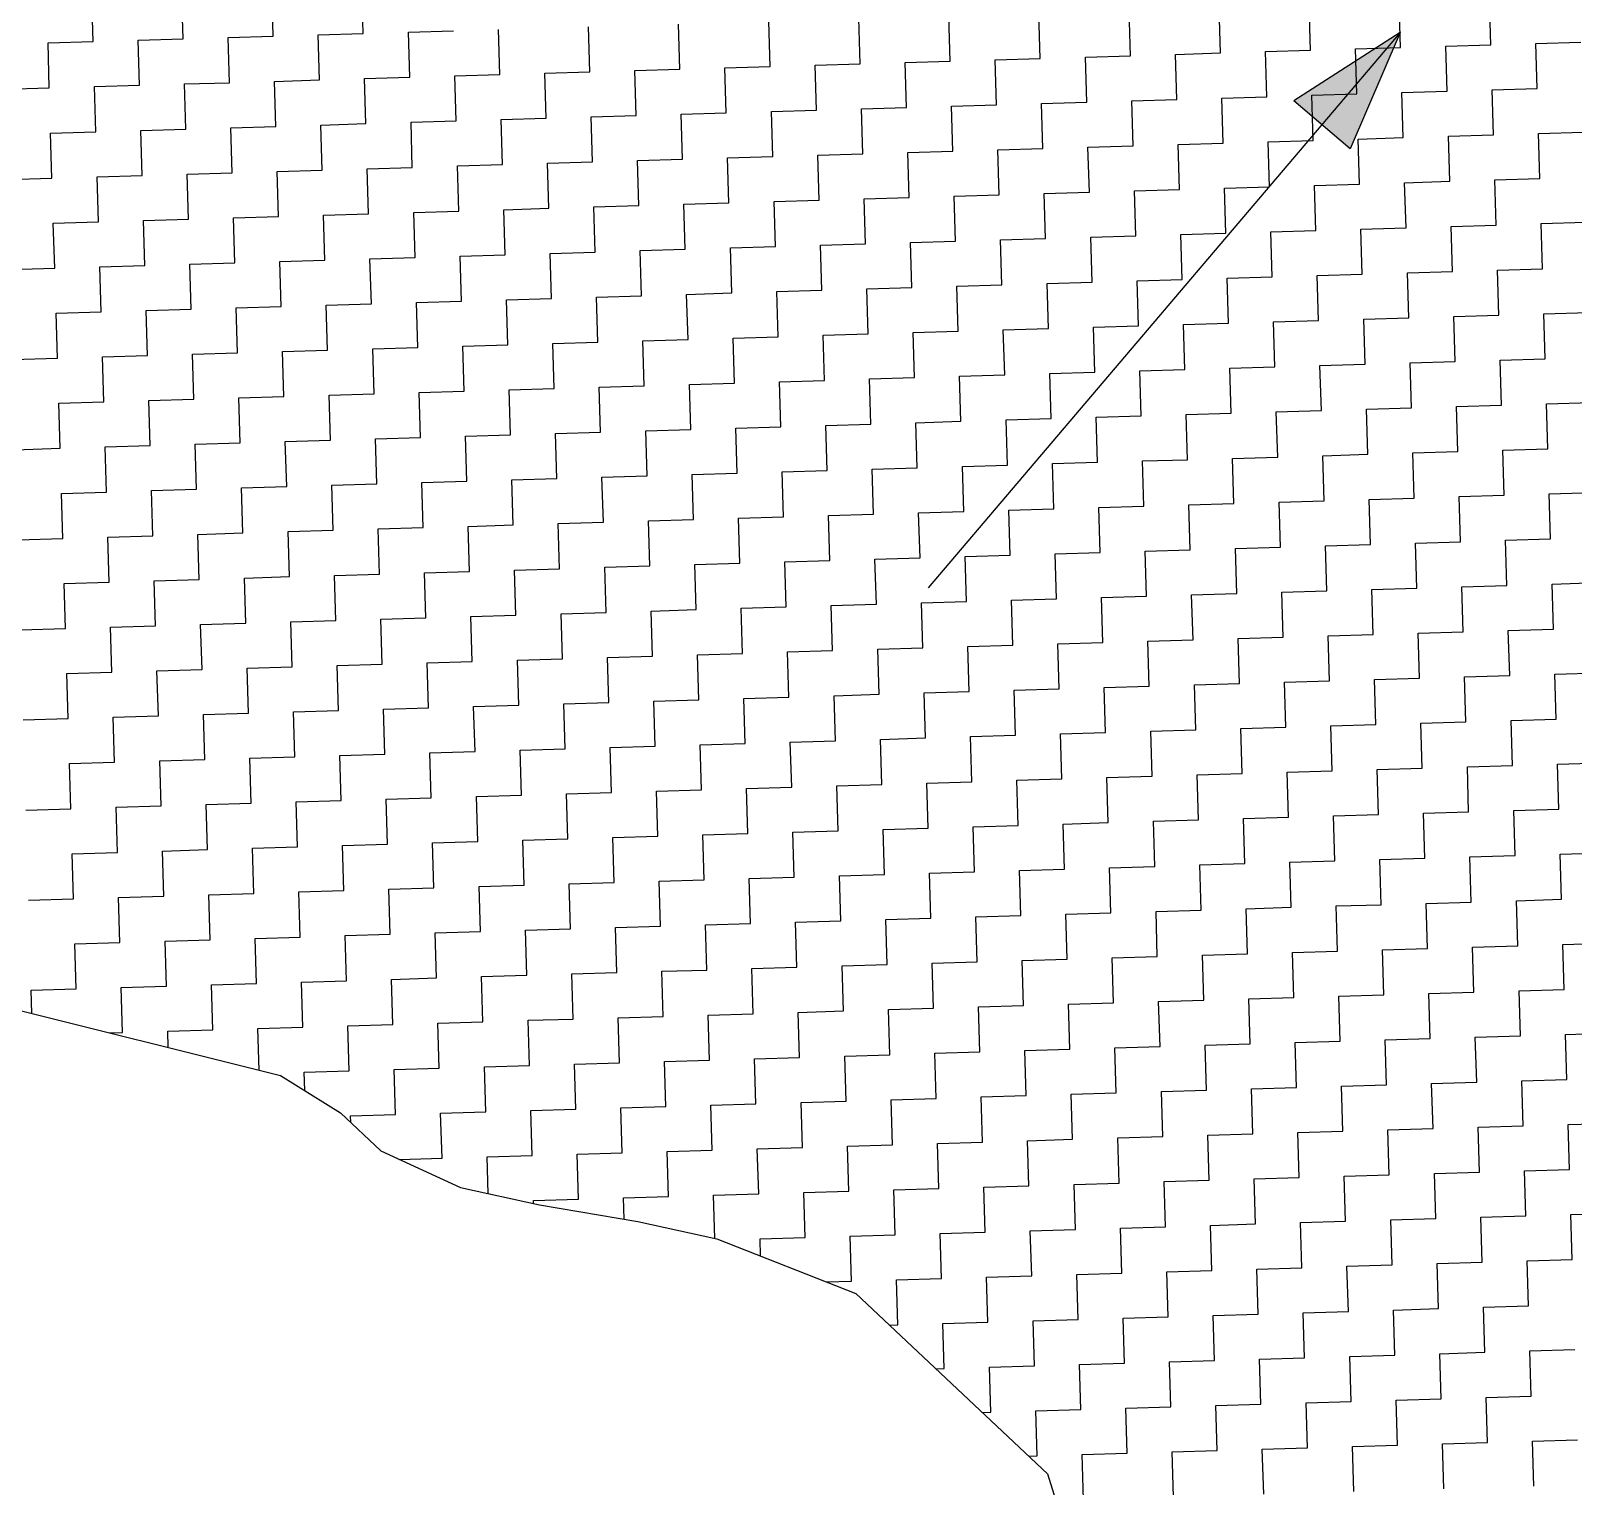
# Model space of a CAD drawing. Header units: metres. Extents: x 289662 to 290738, y 2016260 to 2018343.
# Drawn here: x 290508.4 to 290635.8, y 2016454.6 to 2016574.9 of the extents above; entities that cross this region are included whole.
import ezdxf

# ---------------------------------------------------------------- set-up
doc = ezdxf.new("R2010")
doc.units = ezdxf.units.M
doc.layers.add('POLY_HATCH', color=12, linetype='Continuous')

msp = doc.modelspace()

# ---------------------------------------------------------------- hatches: boundary and pattern name
h = msp.add_hatch(color=256)
h.paths.add_polyline_path([(290615.06, 2016567.15), (290617.39, 2016565.17), (290621.53, 2016574.77)])
h.paths.add_polyline_path([(290621.53, 2016574.77), (290612.73, 2016569.13), (290615.06, 2016567.15)])

# ---------------------------------------------------------------- linework, layer by layer
for points in [[(290621.53, 2016574.77), (290582.53, 2016528.87)], [(290621.53, 2016574.77), (290612.73, 2016569.13)], [(290621.53, 2016574.77), (290617.39, 2016565.17)], [(290617.39, 2016565.17), (290612.73, 2016569.13)]]:
    msp.add_lwpolyline(points)
at = {"layer": 'POLY_HATCH', "linetype": 'Continuous'}
for p, q in [((290513.5, 2016574.02), (290513.39, 2016577.74)), ((290520.95, 2016574.24), (290520.83, 2016577.97)), ((290528.39, 2016574.47), (290528.28, 2016578.19)), ((290535.84, 2016574.69), (290535.73, 2016578.41)), ((290591.79, 2016572.64), (290591.68, 2016576.36)), ((290599.23, 2016572.86), (290599.12, 2016576.59)), ((290606.68, 2016573.09), (290606.57, 2016576.81)), ((290614.12, 2016573.31), (290614.01, 2016577.03)), ((290621.57, 2016573.53), (290621.46, 2016577.25)), ((290629.02, 2016573.75), (290628.9, 2016577.48)), ((290547.12, 2016571.3), (290547, 2016575.02)), ((290554.56, 2016571.53), (290554.45, 2016575.25)), ((290562.01, 2016571.75), (290561.9, 2016575.47)), ((290569.45, 2016571.97), (290569.34, 2016575.69)), ((290576.9, 2016572.19), (290576.79, 2016575.92)), ((290584.34, 2016572.42), (290584.23, 2016576.14)), ((290509.78, 2016573.91), (290513.5, 2016574.02)), ((290509.89, 2016570.19), (290509.78, 2016573.91)), ((290517.22, 2016574.13), (290520.95, 2016574.24)), ((290517.33, 2016570.41), (290517.22, 2016574.13)), ((290524.67, 2016574.36), (290528.39, 2016574.47)), ((290524.78, 2016570.63), (290524.67, 2016574.36)), ((290532.11, 2016574.58), (290535.84, 2016574.69)), ((290532.23, 2016570.86), (290532.11, 2016574.58)), ((290539.56, 2016574.8), (290543.28, 2016574.91)), ((290539.67, 2016571.08), (290539.56, 2016574.8)), ((290625.29, 2016573.64), (290629.02, 2016573.75)), ((290632.74, 2016573.87), (290636.46, 2016573.98)), ((290632.85, 2016570.14), (290632.74, 2016573.87)), ((290580.62, 2016572.31), (290584.34, 2016572.42)), ((290588.07, 2016572.53), (290591.79, 2016572.64)), ((290588.18, 2016568.81), (290588.07, 2016572.53)), ((290595.51, 2016572.75), (290599.23, 2016572.86)), ((290595.62, 2016569.03), (290595.51, 2016572.75)), ((290602.96, 2016572.97), (290606.68, 2016573.09)), ((290603.07, 2016569.25), (290602.96, 2016572.97)), ((290610.4, 2016573.2), (290614.12, 2016573.31)), ((290610.51, 2016569.47), (290610.4, 2016573.2)), ((290617.85, 2016573.42), (290621.57, 2016573.53)), ((290617.96, 2016569.7), (290617.85, 2016573.42)), ((290625.4, 2016569.92), (290625.29, 2016573.64)), ((290543.39, 2016571.19), (290547.12, 2016571.3)), ((290543.5, 2016567.47), (290543.39, 2016571.19)), ((290550.84, 2016571.41), (290554.56, 2016571.53)), ((290550.95, 2016567.69), (290550.84, 2016571.41)), ((290558.28, 2016571.64), (290562.01, 2016571.75)), ((290558.4, 2016567.91), (290558.28, 2016571.64)), ((290565.73, 2016571.86), (290569.45, 2016571.97)), ((290565.84, 2016568.14), (290565.73, 2016571.86)), ((290573.17, 2016572.08), (290576.9, 2016572.19)), ((290573.29, 2016568.36), (290573.17, 2016572.08)), ((290580.73, 2016568.58), (290580.62, 2016572.31)), ((290506.17, 2016570.08), (290509.89, 2016570.19)), ((290513.61, 2016570.3), (290517.33, 2016570.41)), ((290513.72, 2016566.58), (290513.61, 2016570.3)), ((290521.06, 2016570.52), (290524.78, 2016570.63)), ((290521.17, 2016566.8), (290521.06, 2016570.52)), ((290528.5, 2016570.74), (290532.23, 2016570.86)), ((290528.61, 2016567.02), (290528.5, 2016570.74)), ((290535.95, 2016570.97), (290539.67, 2016571.08)), ((290536.06, 2016567.25), (290535.95, 2016570.97)), ((290621.68, 2016569.81), (290625.4, 2016569.92)), ((290629.13, 2016570.03), (290632.85, 2016570.14)), ((290629.24, 2016566.31), (290629.13, 2016570.03)), ((290584.45, 2016568.69), (290588.18, 2016568.81)), ((290584.57, 2016564.97), (290584.45, 2016568.69)), ((290591.9, 2016568.92), (290595.62, 2016569.03)), ((290592.01, 2016565.19), (290591.9, 2016568.92)), ((290599.35, 2016569.14), (290603.07, 2016569.25)), ((290599.46, 2016565.42), (290599.35, 2016569.14)), ((290606.79, 2016569.36), (290610.51, 2016569.47)), ((290606.9, 2016565.64), (290606.79, 2016569.36)), ((290614.24, 2016569.59), (290617.96, 2016569.7)), ((290614.35, 2016565.86), (290614.24, 2016569.59)), ((290621.79, 2016566.09), (290621.68, 2016569.81)), ((290539.78, 2016567.36), (290543.5, 2016567.47)), ((290539.89, 2016563.63), (290539.78, 2016567.36)), ((290547.23, 2016567.58), (290550.95, 2016567.69)), ((290547.34, 2016563.86), (290547.23, 2016567.58)), ((290554.67, 2016567.8), (290558.4, 2016567.91)), ((290554.78, 2016564.08), (290554.67, 2016567.8)), ((290562.12, 2016568.03), (290565.84, 2016568.14)), ((290562.23, 2016564.3), (290562.12, 2016568.03)), ((290569.56, 2016568.25), (290573.29, 2016568.36)), ((290569.68, 2016564.53), (290569.56, 2016568.25)), ((290577.01, 2016568.47), (290580.73, 2016568.58)), ((290577.12, 2016564.75), (290577.01, 2016568.47)), ((290510, 2016566.46), (290513.72, 2016566.58)), ((290510.11, 2016562.74), (290510, 2016566.46)), ((290517.45, 2016566.69), (290521.17, 2016566.8)), ((290517.56, 2016562.96), (290517.45, 2016566.69)), ((290524.89, 2016566.91), (290528.61, 2016567.02)), ((290525, 2016563.19), (290524.89, 2016566.91)), ((290532.34, 2016567.13), (290536.06, 2016567.25)), ((290532.45, 2016563.41), (290532.34, 2016567.13)), ((290618.07, 2016565.97), (290621.79, 2016566.09)), ((290625.52, 2016566.2), (290629.24, 2016566.31)), ((290625.63, 2016562.48), (290625.52, 2016566.2)), ((290632.96, 2016566.42), (290636.68, 2016566.53)), ((290633.07, 2016562.7), (290632.96, 2016566.42)), ((290580.84, 2016564.86), (290584.57, 2016564.97)), ((290580.95, 2016561.14), (290580.84, 2016564.86)), ((290588.29, 2016565.08), (290592.01, 2016565.19)), ((290588.4, 2016561.36), (290588.29, 2016565.08)), ((290595.73, 2016565.31), (290599.46, 2016565.42)), ((290595.85, 2016561.58), (290595.73, 2016565.31)), ((290603.18, 2016565.53), (290606.9, 2016565.64)), ((290603.29, 2016561.81), (290603.18, 2016565.53)), ((290610.62, 2016565.75), (290614.35, 2016565.86)), ((290610.74, 2016562.03), (290610.62, 2016565.75)), ((290618.18, 2016562.25), (290618.07, 2016565.97)), ((290536.17, 2016563.52), (290539.89, 2016563.63)), ((290536.28, 2016559.8), (290536.17, 2016563.52)), ((290543.62, 2016563.75), (290547.34, 2016563.86)), ((290543.73, 2016560.02), (290543.62, 2016563.75)), ((290551.06, 2016563.97), (290554.78, 2016564.08)), ((290551.17, 2016560.25), (290551.06, 2016563.97)), ((290558.51, 2016564.19), (290562.23, 2016564.3)), ((290558.62, 2016560.47), (290558.51, 2016564.19)), ((290565.95, 2016564.41), (290569.68, 2016564.53)), ((290566.06, 2016560.69), (290565.95, 2016564.41)), ((290573.4, 2016564.64), (290577.12, 2016564.75)), ((290573.51, 2016560.91), (290573.4, 2016564.64)), ((290506.39, 2016562.63), (290510.11, 2016562.74)), ((290513.83, 2016562.85), (290517.56, 2016562.96)), ((290513.95, 2016559.13), (290513.83, 2016562.85)), ((290521.28, 2016563.08), (290525, 2016563.19)), ((290521.39, 2016559.35), (290521.28, 2016563.08)), ((290528.73, 2016563.3), (290532.45, 2016563.41)), ((290528.84, 2016559.58), (290528.73, 2016563.3)), ((290614.46, 2016562.14), (290618.18, 2016562.25)), ((290621.9, 2016562.36), (290625.63, 2016562.48)), ((290622.02, 2016558.64), (290621.9, 2016562.36)), ((290629.35, 2016562.59), (290633.07, 2016562.7)), ((290629.46, 2016558.86), (290629.35, 2016562.59)), ((290577.23, 2016561.03), (290580.95, 2016561.14)), ((290577.34, 2016557.3), (290577.23, 2016561.03)), ((290584.68, 2016561.25), (290588.4, 2016561.36)), ((290584.79, 2016557.53), (290584.68, 2016561.25)), ((290592.12, 2016561.47), (290595.85, 2016561.58)), ((290592.23, 2016557.75), (290592.12, 2016561.47)), ((290599.57, 2016561.69), (290603.29, 2016561.81)), ((290599.68, 2016557.97), (290599.57, 2016561.69)), ((290607.01, 2016561.92), (290610.74, 2016562.03)), ((290607.12, 2016558.2), (290607.01, 2016561.92)), ((290614.57, 2016558.42), (290614.46, 2016562.14)), ((290532.56, 2016559.69), (290536.28, 2016559.8)), ((290532.67, 2016555.97), (290532.56, 2016559.69)), ((290540.01, 2016559.91), (290543.73, 2016560.02)), ((290540.12, 2016556.19), (290540.01, 2016559.91)), ((290547.45, 2016560.13), (290551.17, 2016560.25)), ((290547.56, 2016556.41), (290547.45, 2016560.13)), ((290554.9, 2016560.36), (290558.62, 2016560.47)), ((290555.01, 2016556.63), (290554.9, 2016560.36)), ((290562.34, 2016560.58), (290566.06, 2016560.69)), ((290562.45, 2016556.86), (290562.34, 2016560.58)), ((290569.79, 2016560.8), (290573.51, 2016560.91)), ((290569.9, 2016557.08), (290569.79, 2016560.8)), ((290510.22, 2016559.02), (290513.95, 2016559.13)), ((290510.34, 2016555.3), (290510.22, 2016559.02)), ((290517.67, 2016559.24), (290521.39, 2016559.35)), ((290517.78, 2016555.52), (290517.67, 2016559.24)), ((290525.11, 2016559.47), (290528.84, 2016559.58)), ((290525.23, 2016555.74), (290525.11, 2016559.47)), ((290610.85, 2016558.31), (290614.57, 2016558.42)), ((290618.29, 2016558.53), (290622.02, 2016558.64)), ((290618.4, 2016554.81), (290618.29, 2016558.53)), ((290625.74, 2016558.75), (290629.46, 2016558.86)), ((290625.85, 2016555.03), (290625.74, 2016558.75)), ((290633.18, 2016558.98), (290636.91, 2016559.09)), ((290633.3, 2016555.25), (290633.18, 2016558.98)), ((290573.62, 2016557.19), (290577.34, 2016557.3)), ((290573.73, 2016553.47), (290573.62, 2016557.19)), ((290581.07, 2016557.41), (290584.79, 2016557.53)), ((290581.18, 2016553.69), (290581.07, 2016557.41)), ((290588.51, 2016557.64), (290592.23, 2016557.75)), ((290588.62, 2016553.91), (290588.51, 2016557.64)), ((290595.96, 2016557.86), (290599.68, 2016557.97)), ((290596.07, 2016554.14), (290595.96, 2016557.86)), ((290603.4, 2016558.08), (290607.12, 2016558.2)), ((290603.51, 2016554.36), (290603.4, 2016558.08)), ((290610.96, 2016554.58), (290610.85, 2016558.31)), ((290528.95, 2016555.85), (290532.67, 2016555.97)), ((290529.06, 2016552.13), (290528.95, 2016555.85)), ((290536.39, 2016556.08), (290540.12, 2016556.19)), ((290536.51, 2016552.35), (290536.39, 2016556.08)), ((290543.84, 2016556.3), (290547.56, 2016556.41)), ((290543.95, 2016552.58), (290543.84, 2016556.3)), ((290551.28, 2016556.52), (290555.01, 2016556.63)), ((290551.4, 2016552.8), (290551.28, 2016556.52)), ((290558.73, 2016556.75), (290562.45, 2016556.86)), ((290558.84, 2016553.02), (290558.73, 2016556.75)), ((290566.18, 2016556.97), (290569.9, 2016557.08)), ((290566.29, 2016553.25), (290566.18, 2016556.97)), ((290506.61, 2016555.19), (290510.34, 2016555.3)), ((290514.06, 2016555.41), (290517.78, 2016555.52)), ((290514.17, 2016551.69), (290514.06, 2016555.41)), ((290521.5, 2016555.63), (290525.23, 2016555.74)), ((290521.61, 2016551.91), (290521.5, 2016555.63)), ((290607.24, 2016554.47), (290610.96, 2016554.58)), ((290614.68, 2016554.7), (290618.4, 2016554.81)), ((290614.79, 2016550.97), (290614.68, 2016554.7)), ((290622.13, 2016554.92), (290625.85, 2016555.03)), ((290622.24, 2016551.2), (290622.13, 2016554.92)), ((290629.57, 2016555.14), (290633.3, 2016555.25)), ((290629.68, 2016551.42), (290629.57, 2016555.14)), ((290570.01, 2016553.36), (290573.73, 2016553.47)), ((290570.12, 2016549.63), (290570.01, 2016553.36)), ((290577.45, 2016553.58), (290581.18, 2016553.69)), ((290577.57, 2016549.86), (290577.45, 2016553.58)), ((290584.9, 2016553.8), (290588.62, 2016553.91)), ((290585.01, 2016550.08), (290584.9, 2016553.8)), ((290592.35, 2016554.03), (290596.07, 2016554.14)), ((290592.46, 2016550.3), (290592.35, 2016554.03)), ((290599.79, 2016554.25), (290603.51, 2016554.36)), ((290599.9, 2016550.53), (290599.79, 2016554.25)), ((290607.35, 2016550.75), (290607.24, 2016554.47)), ((290525.34, 2016552.02), (290529.06, 2016552.13)), ((290532.78, 2016552.24), (290536.51, 2016552.35)), ((290532.89, 2016548.52), (290532.78, 2016552.24)), ((290540.23, 2016552.47), (290543.95, 2016552.58)), ((290540.34, 2016548.74), (290540.23, 2016552.47)), ((290547.67, 2016552.69), (290551.4, 2016552.8)), ((290547.78, 2016548.97), (290547.67, 2016552.69)), ((290555.12, 2016552.91), (290558.84, 2016553.02)), ((290555.23, 2016549.19), (290555.12, 2016552.91)), ((290562.56, 2016553.13), (290566.29, 2016553.25)), ((290562.68, 2016549.41), (290562.56, 2016553.13)), ((290510.45, 2016551.57), (290514.17, 2016551.69)), ((290510.56, 2016547.85), (290510.45, 2016551.57)), ((290517.89, 2016551.8), (290521.61, 2016551.91)), ((290518, 2016548.07), (290517.89, 2016551.8)), ((290525.45, 2016548.3), (290525.34, 2016552.02)), ((290603.63, 2016550.64), (290607.35, 2016550.75)), ((290611.07, 2016550.86), (290614.79, 2016550.97)), ((290611.18, 2016547.14), (290611.07, 2016550.86)), ((290618.52, 2016551.08), (290622.24, 2016551.2)), ((290618.63, 2016547.36), (290618.52, 2016551.08)), ((290625.96, 2016551.31), (290629.68, 2016551.42)), ((290626.07, 2016547.58), (290625.96, 2016551.31)), ((290633.41, 2016551.53), (290637.13, 2016551.64)), ((290633.52, 2016547.81), (290633.41, 2016551.53)), ((290566.4, 2016549.52), (290570.12, 2016549.63)), ((290566.51, 2016545.8), (290566.4, 2016549.52)), ((290573.84, 2016549.75), (290577.57, 2016549.86)), ((290573.96, 2016546.02), (290573.84, 2016549.75)), ((290581.29, 2016549.97), (290585.01, 2016550.08)), ((290581.4, 2016546.25), (290581.29, 2016549.97)), ((290588.73, 2016550.19), (290592.46, 2016550.3)), ((290588.85, 2016546.47), (290588.73, 2016550.19)), ((290596.18, 2016550.42), (290599.9, 2016550.53)), ((290596.29, 2016546.69), (290596.18, 2016550.42)), ((290603.74, 2016546.92), (290603.63, 2016550.64)), ((290521.73, 2016548.19), (290525.45, 2016548.3)), ((290529.17, 2016548.41), (290532.89, 2016548.52)), ((290529.28, 2016544.69), (290529.17, 2016548.41)), ((290536.62, 2016548.63), (290540.34, 2016548.74)), ((290536.73, 2016544.91), (290536.62, 2016548.63)), ((290544.06, 2016548.85), (290547.78, 2016548.97)), ((290544.17, 2016545.13), (290544.06, 2016548.85)), ((290551.51, 2016549.08), (290555.23, 2016549.19)), ((290551.62, 2016545.35), (290551.51, 2016549.08)), ((290558.95, 2016549.3), (290562.68, 2016549.41)), ((290559.06, 2016545.58), (290558.95, 2016549.3)), ((290506.84, 2016547.74), (290510.56, 2016547.85)), ((290514.28, 2016547.96), (290518, 2016548.07)), ((290514.39, 2016544.24), (290514.28, 2016547.96)), ((290521.84, 2016544.46), (290521.73, 2016548.19)), ((290607.46, 2016547.03), (290611.18, 2016547.14)), ((290607.57, 2016543.3), (290607.46, 2016547.03)), ((290614.9, 2016547.25), (290618.63, 2016547.36)), ((290615.02, 2016543.53), (290614.9, 2016547.25)), ((290622.35, 2016547.47), (290626.07, 2016547.58)), ((290622.46, 2016543.75), (290622.35, 2016547.47)), ((290629.8, 2016547.7), (290633.52, 2016547.81)), ((290629.91, 2016543.97), (290629.8, 2016547.7)), ((290562.79, 2016545.69), (290566.51, 2016545.8)), ((290562.9, 2016541.97), (290562.79, 2016545.69)), ((290570.23, 2016545.91), (290573.96, 2016546.02)), ((290570.34, 2016542.19), (290570.23, 2016545.91)), ((290577.68, 2016546.14), (290581.4, 2016546.25)), ((290577.79, 2016542.41), (290577.68, 2016546.14)), ((290585.12, 2016546.36), (290588.85, 2016546.47)), ((290585.23, 2016542.64), (290585.12, 2016546.36)), ((290592.57, 2016546.58), (290596.29, 2016546.69)), ((290592.68, 2016542.86), (290592.57, 2016546.58)), ((290600.01, 2016546.8), (290603.74, 2016546.92)), ((290600.13, 2016543.08), (290600.01, 2016546.8)), ((290518.11, 2016544.35), (290521.84, 2016544.46)), ((290525.56, 2016544.57), (290529.28, 2016544.69)), ((290525.67, 2016540.85), (290525.56, 2016544.57)), ((290533.01, 2016544.8), (290536.73, 2016544.91)), ((290533.12, 2016541.07), (290533.01, 2016544.8)), ((290540.45, 2016545.02), (290544.17, 2016545.13)), ((290540.56, 2016541.3), (290540.45, 2016545.02)), ((290547.9, 2016545.24), (290551.62, 2016545.35)), ((290548.01, 2016541.52), (290547.9, 2016545.24)), ((290555.34, 2016545.47), (290559.06, 2016545.58)), ((290555.45, 2016541.74), (290555.34, 2016545.47)), ((290510.67, 2016544.13), (290514.39, 2016544.24)), ((290510.78, 2016540.41), (290510.67, 2016544.13)), ((290518.23, 2016540.63), (290518.11, 2016544.35)), ((290603.85, 2016543.19), (290607.57, 2016543.3)), ((290603.96, 2016539.47), (290603.85, 2016543.19)), ((290611.29, 2016543.42), (290615.02, 2016543.53)), ((290611.41, 2016539.69), (290611.29, 2016543.42)), ((290618.74, 2016543.64), (290622.46, 2016543.75)), ((290618.85, 2016539.92), (290618.74, 2016543.64)), ((290626.18, 2016543.86), (290629.91, 2016543.97)), ((290626.3, 2016540.14), (290626.18, 2016543.86)), ((290633.63, 2016544.08), (290637.35, 2016544.2)), ((290633.74, 2016540.36), (290633.63, 2016544.08)), ((290559.18, 2016541.86), (290562.9, 2016541.97)), ((290559.29, 2016538.13), (290559.18, 2016541.86)), ((290566.62, 2016542.08), (290570.34, 2016542.19)), ((290566.73, 2016538.36), (290566.62, 2016542.08)), ((290574.07, 2016542.3), (290577.79, 2016542.41)), ((290574.18, 2016538.58), (290574.07, 2016542.3)), ((290581.51, 2016542.52), (290585.23, 2016542.64)), ((290581.62, 2016538.8), (290581.51, 2016542.52)), ((290588.96, 2016542.75), (290592.68, 2016542.86)), ((290589.07, 2016539.02), (290588.96, 2016542.75)), ((290596.4, 2016542.97), (290600.13, 2016543.08)), ((290596.51, 2016539.25), (290596.4, 2016542.97)), ((290514.5, 2016540.52), (290518.23, 2016540.63)), ((290521.95, 2016540.74), (290525.67, 2016540.85)), ((290522.06, 2016537.02), (290521.95, 2016540.74)), ((290529.39, 2016540.96), (290533.12, 2016541.07)), ((290529.51, 2016537.24), (290529.39, 2016540.96)), ((290536.84, 2016541.19), (290540.56, 2016541.3)), ((290536.95, 2016537.46), (290536.84, 2016541.19)), ((290544.29, 2016541.41), (290548.01, 2016541.52)), ((290544.4, 2016537.69), (290544.29, 2016541.41)), ((290551.73, 2016541.63), (290555.45, 2016541.74)), ((290551.84, 2016537.91), (290551.73, 2016541.63)), ((290507.06, 2016540.29), (290510.78, 2016540.41)), ((290514.62, 2016536.79), (290514.5, 2016540.52)), ((290600.24, 2016539.36), (290603.96, 2016539.47)), ((290600.35, 2016535.64), (290600.24, 2016539.36)), ((290607.68, 2016539.58), (290611.41, 2016539.69)), ((290607.79, 2016535.86), (290607.68, 2016539.58)), ((290615.13, 2016539.8), (290618.85, 2016539.92)), ((290615.24, 2016536.08), (290615.13, 2016539.8)), ((290622.57, 2016540.03), (290626.3, 2016540.14)), ((290622.68, 2016536.3), (290622.57, 2016540.03)), ((290630.02, 2016540.25), (290633.74, 2016540.36)), ((290630.13, 2016536.53), (290630.02, 2016540.25)), ((290555.56, 2016538.02), (290559.29, 2016538.13)), ((290555.68, 2016534.3), (290555.56, 2016538.02)), ((290563.01, 2016538.24), (290566.73, 2016538.36)), ((290563.12, 2016534.52), (290563.01, 2016538.24)), ((290570.46, 2016538.47), (290574.18, 2016538.58)), ((290570.57, 2016534.74), (290570.46, 2016538.47)), ((290577.9, 2016538.69), (290581.62, 2016538.8)), ((290578.01, 2016534.97), (290577.9, 2016538.69)), ((290585.35, 2016538.91), (290589.07, 2016539.02)), ((290585.46, 2016535.19), (290585.35, 2016538.91)), ((290592.79, 2016539.14), (290596.51, 2016539.25)), ((290592.9, 2016535.41), (290592.79, 2016539.14)), ((290510.89, 2016536.68), (290514.62, 2016536.79)), ((290518.34, 2016536.91), (290522.06, 2016537.02)), ((290518.45, 2016533.18), (290518.34, 2016536.91)), ((290525.78, 2016537.13), (290529.51, 2016537.24)), ((290525.89, 2016533.41), (290525.78, 2016537.13)), ((290533.23, 2016537.35), (290536.95, 2016537.46)), ((290533.34, 2016533.63), (290533.23, 2016537.35)), ((290540.67, 2016537.57), (290544.4, 2016537.69)), ((290540.79, 2016533.85), (290540.67, 2016537.57)), ((290548.12, 2016537.8), (290551.84, 2016537.91)), ((290548.23, 2016534.08), (290548.12, 2016537.8)), ((290633.85, 2016536.64), (290637.58, 2016536.75)), ((290511, 2016532.96), (290510.89, 2016536.68)), ((290596.63, 2016535.52), (290600.35, 2016535.64)), ((290596.74, 2016531.8), (290596.63, 2016535.52)), ((290604.07, 2016535.75), (290607.79, 2016535.86)), ((290604.18, 2016532.02), (290604.07, 2016535.75)), ((290611.52, 2016535.97), (290615.24, 2016536.08)), ((290611.63, 2016532.25), (290611.52, 2016535.97)), ((290618.96, 2016536.19), (290622.68, 2016536.3)), ((290619.07, 2016532.47), (290618.96, 2016536.19)), ((290626.41, 2016536.42), (290630.13, 2016536.53)), ((290626.52, 2016532.69), (290626.41, 2016536.42)), ((290633.96, 2016532.92), (290633.85, 2016536.64)), ((290551.95, 2016534.19), (290555.68, 2016534.3)), ((290552.06, 2016530.46), (290551.95, 2016534.19)), ((290559.4, 2016534.41), (290563.12, 2016534.52)), ((290559.51, 2016530.69), (290559.4, 2016534.41)), ((290566.84, 2016534.63), (290570.57, 2016534.74)), ((290566.96, 2016530.91), (290566.84, 2016534.63)), ((290574.29, 2016534.86), (290578.01, 2016534.97)), ((290574.4, 2016531.13), (290574.29, 2016534.86)), ((290581.73, 2016535.08), (290585.46, 2016535.19)), ((290581.85, 2016531.36), (290581.73, 2016535.08)), ((290589.18, 2016535.3), (290592.9, 2016535.41)), ((290589.29, 2016531.58), (290589.18, 2016535.3)), ((290507.28, 2016532.85), (290511, 2016532.96)), ((290514.73, 2016533.07), (290518.45, 2016533.18)), ((290514.84, 2016529.35), (290514.73, 2016533.07)), ((290522.17, 2016533.29), (290525.89, 2016533.41)), ((290522.28, 2016529.57), (290522.17, 2016533.29)), ((290529.62, 2016533.52), (290533.34, 2016533.63)), ((290529.73, 2016529.8), (290529.62, 2016533.52)), ((290537.06, 2016533.74), (290540.79, 2016533.85)), ((290537.17, 2016530.02), (290537.06, 2016533.74)), ((290544.51, 2016533.96), (290548.23, 2016534.08)), ((290544.62, 2016530.24), (290544.51, 2016533.96)), ((290630.24, 2016532.81), (290633.96, 2016532.92)), ((290593.01, 2016531.69), (290596.74, 2016531.8)), ((290593.13, 2016527.97), (290593.01, 2016531.69)), ((290600.46, 2016531.91), (290604.18, 2016532.02)), ((290600.57, 2016528.19), (290600.46, 2016531.91)), ((290607.91, 2016532.14), (290611.63, 2016532.25)), ((290608.02, 2016528.41), (290607.91, 2016532.14)), ((290615.35, 2016532.36), (290619.07, 2016532.47)), ((290615.46, 2016528.64), (290615.35, 2016532.36)), ((290622.8, 2016532.58), (290626.52, 2016532.69)), ((290622.91, 2016528.86), (290622.8, 2016532.58)), ((290630.35, 2016529.08), (290630.24, 2016532.81)), ((290548.34, 2016530.35), (290552.06, 2016530.46)), ((290555.79, 2016530.58), (290559.51, 2016530.69)), ((290555.9, 2016526.85), (290555.79, 2016530.58)), ((290563.23, 2016530.8), (290566.96, 2016530.91)), ((290563.34, 2016527.08), (290563.23, 2016530.8)), ((290570.68, 2016531.02), (290574.4, 2016531.13)), ((290570.79, 2016527.3), (290570.68, 2016531.02)), ((290578.12, 2016531.24), (290581.85, 2016531.36)), ((290578.24, 2016527.52), (290578.12, 2016531.24)), ((290585.57, 2016531.47), (290589.29, 2016531.58)), ((290585.68, 2016527.74), (290585.57, 2016531.47)), ((290511.12, 2016529.24), (290514.84, 2016529.35)), ((290511.23, 2016525.52), (290511.12, 2016529.24)), ((290518.56, 2016529.46), (290522.28, 2016529.57)), ((290518.67, 2016525.74), (290518.56, 2016529.46)), ((290526.01, 2016529.68), (290529.73, 2016529.8)), ((290526.12, 2016525.96), (290526.01, 2016529.68)), ((290533.45, 2016529.91), (290537.17, 2016530.02)), ((290533.56, 2016526.18), (290533.45, 2016529.91)), ((290540.9, 2016530.13), (290544.62, 2016530.24)), ((290541.01, 2016526.41), (290540.9, 2016530.13)), ((290548.45, 2016526.63), (290548.34, 2016530.35)), ((290626.63, 2016528.97), (290630.35, 2016529.08)), ((290634.08, 2016529.19), (290637.8, 2016529.31)), ((290634.19, 2016525.47), (290634.08, 2016529.19)), ((290589.4, 2016527.86), (290593.13, 2016527.97)), ((290589.51, 2016524.13), (290589.4, 2016527.86)), ((290596.85, 2016528.08), (290600.57, 2016528.19)), ((290596.96, 2016524.36), (290596.85, 2016528.08)), ((290604.29, 2016528.3), (290608.02, 2016528.41)), ((290604.41, 2016524.58), (290604.29, 2016528.3)), ((290611.74, 2016528.53), (290615.46, 2016528.64)), ((290611.85, 2016524.8), (290611.74, 2016528.53)), ((290619.18, 2016528.75), (290622.91, 2016528.86)), ((290619.3, 2016525.03), (290619.18, 2016528.75)), ((290626.74, 2016525.25), (290626.63, 2016528.97)), ((290544.73, 2016526.52), (290548.45, 2016526.63)), ((290552.18, 2016526.74), (290555.9, 2016526.85)), ((290552.29, 2016523.02), (290552.18, 2016526.74)), ((290559.62, 2016526.96), (290563.34, 2016527.08)), ((290559.73, 2016523.24), (290559.62, 2016526.96)), ((290567.07, 2016527.19), (290570.79, 2016527.3)), ((290567.18, 2016523.46), (290567.07, 2016527.19)), ((290574.51, 2016527.41), (290578.24, 2016527.52)), ((290574.62, 2016523.69), (290574.51, 2016527.41)), ((290581.96, 2016527.63), (290585.68, 2016527.74)), ((290582.07, 2016523.91), (290581.96, 2016527.63)), ((290507.5, 2016525.4), (290511.23, 2016525.52)), ((290514.95, 2016525.63), (290518.67, 2016525.74)), ((290515.06, 2016521.9), (290514.95, 2016525.63)), ((290522.39, 2016525.85), (290526.12, 2016525.96)), ((290522.51, 2016522.13), (290522.39, 2016525.85)), ((290529.84, 2016526.07), (290533.56, 2016526.18)), ((290529.95, 2016522.35), (290529.84, 2016526.07)), ((290537.29, 2016526.3), (290541.01, 2016526.41)), ((290537.4, 2016522.57), (290537.29, 2016526.3)), ((290544.84, 2016522.8), (290544.73, 2016526.52)), ((290630.46, 2016525.36), (290634.19, 2016525.47)), ((290630.58, 2016521.64), (290630.46, 2016525.36)), ((290585.79, 2016524.02), (290589.51, 2016524.13)), ((290585.9, 2016520.3), (290585.79, 2016524.02)), ((290593.24, 2016524.24), (290596.96, 2016524.36)), ((290593.35, 2016520.52), (290593.24, 2016524.24)), ((290600.68, 2016524.47), (290604.41, 2016524.58)), ((290600.79, 2016520.75), (290600.68, 2016524.47)), ((290608.13, 2016524.69), (290611.85, 2016524.8)), ((290608.24, 2016520.97), (290608.13, 2016524.69)), ((290615.57, 2016524.91), (290619.3, 2016525.03)), ((290615.69, 2016521.19), (290615.57, 2016524.91)), ((290623.02, 2016525.14), (290626.74, 2016525.25)), ((290623.13, 2016521.41), (290623.02, 2016525.14)), ((290541.12, 2016522.68), (290544.84, 2016522.8)), ((290548.57, 2016522.91), (290552.29, 2016523.02)), ((290548.68, 2016519.18), (290548.57, 2016522.91)), ((290556.01, 2016523.13), (290559.73, 2016523.24)), ((290556.12, 2016519.41), (290556.01, 2016523.13)), ((290563.46, 2016523.35), (290567.18, 2016523.46)), ((290563.57, 2016519.63), (290563.46, 2016523.35)), ((290570.9, 2016523.58), (290574.62, 2016523.69)), ((290571.01, 2016519.85), (290570.9, 2016523.58)), ((290578.35, 2016523.8), (290582.07, 2016523.91)), ((290578.46, 2016520.08), (290578.35, 2016523.8)), ((290511.34, 2016521.79), (290515.06, 2016521.9)), ((290511.45, 2016518.07), (290511.34, 2016521.79)), ((290518.78, 2016522.02), (290522.51, 2016522.13)), ((290518.9, 2016518.29), (290518.78, 2016522.02)), ((290526.23, 2016522.24), (290529.95, 2016522.35)), ((290526.34, 2016518.52), (290526.23, 2016522.24)), ((290533.67, 2016522.46), (290537.4, 2016522.57)), ((290533.79, 2016518.74), (290533.67, 2016522.46)), ((290541.23, 2016518.96), (290541.12, 2016522.68)), ((290626.85, 2016521.53), (290630.58, 2016521.64)), ((290626.96, 2016517.8), (290626.85, 2016521.53)), ((290634.3, 2016521.75), (290638.02, 2016521.86)), ((290634.41, 2016518.03), (290634.3, 2016521.75)), ((290582.18, 2016520.19), (290585.9, 2016520.3)), ((290582.29, 2016516.47), (290582.18, 2016520.19)), ((290589.63, 2016520.41), (290593.35, 2016520.52)), ((290589.74, 2016516.69), (290589.63, 2016520.41)), ((290597.07, 2016520.63), (290600.79, 2016520.75)), ((290597.18, 2016516.91), (290597.07, 2016520.63)), ((290604.52, 2016520.86), (290608.24, 2016520.97)), ((290604.63, 2016517.13), (290604.52, 2016520.86)), ((290611.96, 2016521.08), (290615.69, 2016521.19)), ((290612.07, 2016517.36), (290611.96, 2016521.08)), ((290619.41, 2016521.3), (290623.13, 2016521.41)), ((290619.52, 2016517.58), (290619.41, 2016521.3)), ((290537.51, 2016518.85), (290541.23, 2016518.96)), ((290544.95, 2016519.07), (290548.68, 2016519.18)), ((290545.07, 2016515.35), (290544.95, 2016519.07)), ((290552.4, 2016519.3), (290556.12, 2016519.41)), ((290552.51, 2016515.57), (290552.4, 2016519.3)), ((290559.84, 2016519.52), (290563.57, 2016519.63)), ((290559.96, 2016515.8), (290559.84, 2016519.52)), ((290567.29, 2016519.74), (290571.01, 2016519.85)), ((290567.4, 2016516.02), (290567.29, 2016519.74)), ((290574.74, 2016519.96), (290578.46, 2016520.08)), ((290574.85, 2016516.24), (290574.74, 2016519.96)), ((290507.73, 2016517.96), (290511.45, 2016518.07)), ((290515.17, 2016518.18), (290518.9, 2016518.29)), ((290515.28, 2016514.46), (290515.17, 2016518.18)), ((290522.62, 2016518.4), (290526.34, 2016518.52)), ((290522.73, 2016514.68), (290522.62, 2016518.4)), ((290530.06, 2016518.63), (290533.79, 2016518.74)), ((290530.17, 2016514.9), (290530.06, 2016518.63)), ((290537.62, 2016515.13), (290537.51, 2016518.85)), ((290623.24, 2016517.69), (290626.96, 2016517.8)), ((290623.35, 2016513.97), (290623.24, 2016517.69)), ((290630.69, 2016517.91), (290634.41, 2016518.03)), ((290630.8, 2016514.19), (290630.69, 2016517.91)), ((290578.57, 2016516.35), (290582.29, 2016516.47)), ((290578.68, 2016512.63), (290578.57, 2016516.35)), ((290586.02, 2016516.58), (290589.74, 2016516.69)), ((290586.13, 2016512.85), (290586.02, 2016516.58)), ((290593.46, 2016516.8), (290597.18, 2016516.91)), ((290593.57, 2016513.08), (290593.46, 2016516.8)), ((290600.91, 2016517.02), (290604.63, 2016517.13)), ((290601.02, 2016513.3), (290600.91, 2016517.02)), ((290608.35, 2016517.25), (290612.07, 2016517.36)), ((290608.46, 2016513.52), (290608.35, 2016517.25)), ((290615.8, 2016517.47), (290619.52, 2016517.58)), ((290615.91, 2016513.75), (290615.8, 2016517.47)), ((290533.9, 2016515.02), (290537.62, 2016515.13)), ((290541.34, 2016515.24), (290545.07, 2016515.35)), ((290541.45, 2016511.52), (290541.34, 2016515.24)), ((290548.79, 2016515.46), (290552.51, 2016515.57)), ((290548.9, 2016511.74), (290548.79, 2016515.46)), ((290556.23, 2016515.68), (290559.96, 2016515.8)), ((290556.35, 2016511.96), (290556.23, 2016515.68)), ((290563.68, 2016515.91), (290567.4, 2016516.02)), ((290563.79, 2016512.19), (290563.68, 2016515.91)), ((290571.12, 2016516.13), (290574.85, 2016516.24)), ((290571.24, 2016512.41), (290571.12, 2016516.13)), ((290511.56, 2016514.35), (290515.28, 2016514.46)), ((290511.67, 2016510.62), (290511.56, 2016514.35)), ((290519.01, 2016514.57), (290522.73, 2016514.68)), ((290519.12, 2016510.85), (290519.01, 2016514.57)), ((290526.45, 2016514.79), (290530.17, 2016514.9)), ((290526.56, 2016511.07), (290526.45, 2016514.79)), ((290534.01, 2016511.29), (290533.9, 2016515.02)), ((290619.63, 2016513.86), (290623.35, 2016513.97)), ((290619.74, 2016510.13), (290619.63, 2016513.86)), ((290627.08, 2016514.08), (290630.8, 2016514.19)), ((290627.19, 2016510.36), (290627.08, 2016514.08)), ((290634.52, 2016514.3), (290638.24, 2016514.41)), ((290634.63, 2016510.58), (290634.52, 2016514.3)), ((290574.96, 2016512.52), (290578.68, 2016512.63)), ((290575.07, 2016508.8), (290574.96, 2016512.52)), ((290582.4, 2016512.74), (290586.13, 2016512.85)), ((290582.52, 2016509.02), (290582.4, 2016512.74)), ((290589.85, 2016512.97), (290593.57, 2016513.08)), ((290589.96, 2016509.24), (290589.85, 2016512.97)), ((290597.29, 2016513.19), (290601.02, 2016513.3)), ((290597.41, 2016509.47), (290597.29, 2016513.19)), ((290604.74, 2016513.41), (290608.46, 2016513.52)), ((290604.85, 2016509.69), (290604.74, 2016513.41)), ((290612.19, 2016513.63), (290615.91, 2016513.75)), ((290612.3, 2016509.91), (290612.19, 2016513.63)), ((290530.29, 2016511.18), (290534.01, 2016511.29)), ((290537.73, 2016511.4), (290541.45, 2016511.52)), ((290537.84, 2016507.68), (290537.73, 2016511.4)), ((290545.18, 2016511.63), (290548.9, 2016511.74)), ((290545.29, 2016507.9), (290545.18, 2016511.63)), ((290552.62, 2016511.85), (290556.35, 2016511.96)), ((290552.73, 2016508.13), (290552.62, 2016511.85)), ((290560.07, 2016512.07), (290563.79, 2016512.19)), ((290560.18, 2016508.35), (290560.07, 2016512.07)), ((290567.51, 2016512.3), (290571.24, 2016512.41)), ((290567.62, 2016508.57), (290567.51, 2016512.3)), ((290507.95, 2016510.51), (290511.67, 2016510.62)), ((290515.4, 2016510.74), (290519.12, 2016510.85)), ((290515.51, 2016507.01), (290515.4, 2016510.74)), ((290522.84, 2016510.96), (290526.56, 2016511.07)), ((290522.95, 2016507.24), (290522.84, 2016510.96)), ((290530.4, 2016507.46), (290530.29, 2016511.18)), ((290616.02, 2016510.02), (290619.74, 2016510.13)), ((290616.13, 2016506.3), (290616.02, 2016510.02)), ((290623.46, 2016510.25), (290627.19, 2016510.36)), ((290623.58, 2016506.52), (290623.46, 2016510.25)), ((290630.91, 2016510.47), (290634.63, 2016510.58)), ((290631.02, 2016506.75), (290630.91, 2016510.47)), ((290571.35, 2016508.69), (290575.07, 2016508.8)), ((290571.46, 2016504.96), (290571.35, 2016508.69)), ((290578.79, 2016508.91), (290582.52, 2016509.02)), ((290578.9, 2016505.19), (290578.79, 2016508.91)), ((290586.24, 2016509.13), (290589.96, 2016509.24)), ((290586.35, 2016505.41), (290586.24, 2016509.13)), ((290593.68, 2016509.35), (290597.41, 2016509.47)), ((290593.79, 2016505.63), (290593.68, 2016509.35)), ((290601.13, 2016509.58), (290604.85, 2016509.69)), ((290601.24, 2016505.85), (290601.13, 2016509.58)), ((290608.57, 2016509.8), (290612.3, 2016509.91)), ((290608.69, 2016506.08), (290608.57, 2016509.8)), ((290526.68, 2016507.35), (290530.4, 2016507.46)), ((290534.12, 2016507.57), (290537.84, 2016507.68)), ((290534.23, 2016503.85), (290534.12, 2016507.57)), ((290541.57, 2016507.79), (290545.29, 2016507.9)), ((290541.68, 2016504.07), (290541.57, 2016507.79)), ((290549.01, 2016508.02), (290552.73, 2016508.13)), ((290549.12, 2016504.29), (290549.01, 2016508.02)), ((290556.46, 2016508.24), (290560.18, 2016508.35)), ((290556.57, 2016504.52), (290556.46, 2016508.24)), ((290563.9, 2016508.46), (290567.62, 2016508.57)), ((290564.01, 2016504.74), (290563.9, 2016508.46)), ((290511.78, 2016506.9), (290515.51, 2016507.01)), ((290511.9, 2016503.18), (290511.78, 2016506.9)), ((290519.23, 2016507.12), (290522.95, 2016507.24)), ((290519.34, 2016503.4), (290519.23, 2016507.12)), ((290526.79, 2016503.62), (290526.68, 2016507.35)), ((290612.41, 2016506.19), (290616.13, 2016506.3)), ((290612.52, 2016502.47), (290612.41, 2016506.19)), ((290619.85, 2016506.41), (290623.58, 2016506.52)), ((290619.97, 2016502.69), (290619.85, 2016506.41)), ((290627.3, 2016506.63), (290631.02, 2016506.75)), ((290627.41, 2016502.91), (290627.3, 2016506.63)), ((290634.74, 2016506.86), (290638.47, 2016506.97)), ((290634.86, 2016503.14), (290634.74, 2016506.86)), ((290567.74, 2016504.85), (290571.46, 2016504.96)), ((290575.18, 2016505.07), (290578.9, 2016505.19)), ((290575.29, 2016501.35), (290575.18, 2016505.07)), ((290582.63, 2016505.3), (290586.35, 2016505.41)), ((290582.74, 2016501.57), (290582.63, 2016505.3)), ((290590.07, 2016505.52), (290593.79, 2016505.63)), ((290590.18, 2016501.8), (290590.07, 2016505.52)), ((290597.52, 2016505.74), (290601.24, 2016505.85)), ((290597.63, 2016502.02), (290597.52, 2016505.74)), ((290604.96, 2016505.97), (290608.69, 2016506.08)), ((290605.07, 2016502.24), (290604.96, 2016505.97)), ((290523.06, 2016503.51), (290526.79, 2016503.62)), ((290530.51, 2016503.74), (290534.23, 2016503.85)), ((290530.62, 2016500.01), (290530.51, 2016503.74)), ((290537.95, 2016503.96), (290541.68, 2016504.07)), ((290538.07, 2016500.24), (290537.95, 2016503.96)), ((290545.4, 2016504.18), (290549.12, 2016504.29)), ((290545.51, 2016500.46), (290545.4, 2016504.18)), ((290552.85, 2016504.41), (290556.57, 2016504.52)), ((290552.96, 2016500.68), (290552.85, 2016504.41)), ((290560.29, 2016504.63), (290564.01, 2016504.74)), ((290560.4, 2016500.91), (290560.29, 2016504.63)), ((290567.85, 2016501.13), (290567.74, 2016504.85)), ((290508.17, 2016503.07), (290511.9, 2016503.18)), ((290515.62, 2016503.29), (290519.34, 2016503.4)), ((290515.73, 2016499.57), (290515.62, 2016503.29)), ((290523.18, 2016499.79), (290523.06, 2016503.51)), ((290608.8, 2016502.35), (290612.52, 2016502.47)), ((290608.91, 2016498.63), (290608.8, 2016502.35)), ((290616.24, 2016502.58), (290619.97, 2016502.69)), ((290616.35, 2016498.85), (290616.24, 2016502.58)), ((290623.69, 2016502.8), (290627.41, 2016502.91)), ((290623.8, 2016499.08), (290623.69, 2016502.8)), ((290631.13, 2016503.02), (290634.86, 2016503.14)), ((290631.24, 2016499.3), (290631.13, 2016503.02)), ((290564.12, 2016501.02), (290567.85, 2016501.13)), ((290571.57, 2016501.24), (290575.29, 2016501.35)), ((290571.68, 2016497.52), (290571.57, 2016501.24)), ((290579.02, 2016501.46), (290582.74, 2016501.57)), ((290579.13, 2016497.74), (290579.02, 2016501.46)), ((290586.46, 2016501.69), (290590.18, 2016501.8)), ((290586.57, 2016497.96), (290586.46, 2016501.69)), ((290593.91, 2016501.91), (290597.63, 2016502.02)), ((290594.02, 2016498.19), (290593.91, 2016501.91)), ((290601.35, 2016502.13), (290605.07, 2016502.24)), ((290601.46, 2016498.41), (290601.35, 2016502.13)), ((290519.45, 2016499.68), (290523.18, 2016499.79)), ((290526.9, 2016499.9), (290530.62, 2016500.01)), ((290527.01, 2016496.18), (290526.9, 2016499.9)), ((290534.34, 2016500.13), (290538.07, 2016500.24)), ((290534.45, 2016496.4), (290534.34, 2016500.13)), ((290541.79, 2016500.35), (290545.51, 2016500.46)), ((290541.9, 2016496.63), (290541.79, 2016500.35)), ((290549.23, 2016500.57), (290552.96, 2016500.68)), ((290549.35, 2016496.85), (290549.23, 2016500.57)), ((290556.68, 2016500.79), (290560.4, 2016500.91)), ((290556.79, 2016497.07), (290556.68, 2016500.79)), ((290564.24, 2016497.29), (290564.12, 2016501.02)), ((290512.01, 2016499.46), (290515.73, 2016499.57)), ((290512.12, 2016495.73), (290512.01, 2016499.46)), ((290519.56, 2016495.96), (290519.45, 2016499.68)), ((290605.19, 2016498.52), (290608.91, 2016498.63)), ((290605.3, 2016494.8), (290605.19, 2016498.52)), ((290612.63, 2016498.74), (290616.35, 2016498.85)), ((290612.74, 2016495.02), (290612.63, 2016498.74)), ((290620.08, 2016498.97), (290623.8, 2016499.08)), ((290620.19, 2016495.24), (290620.08, 2016498.97)), ((290627.52, 2016499.19), (290631.24, 2016499.3)), ((290627.63, 2016495.47), (290627.52, 2016499.19)), ((290634.97, 2016499.41), (290638.69, 2016499.52)), ((290635.08, 2016495.69), (290634.97, 2016499.41)), ((290560.51, 2016497.18), (290564.24, 2016497.29)), ((290567.96, 2016497.41), (290571.68, 2016497.52)), ((290568.07, 2016493.68), (290567.96, 2016497.41)), ((290575.4, 2016497.63), (290579.13, 2016497.74)), ((290575.52, 2016493.91), (290575.4, 2016497.63)), ((290582.85, 2016497.85), (290586.57, 2016497.96)), ((290582.96, 2016494.13), (290582.85, 2016497.85)), ((290590.3, 2016498.07), (290594.02, 2016498.19)), ((290590.41, 2016494.35), (290590.3, 2016498.07)), ((290597.74, 2016498.3), (290601.46, 2016498.41)), ((290597.85, 2016494.57), (290597.74, 2016498.3)), ((290515.84, 2016495.85), (290519.56, 2016495.96)), ((290523.29, 2016496.07), (290527.01, 2016496.18)), ((290523.4, 2016492.35), (290523.29, 2016496.07)), ((290530.73, 2016496.29), (290534.45, 2016496.4)), ((290530.84, 2016492.57), (290530.73, 2016496.29)), ((290538.18, 2016496.51), (290541.9, 2016496.63)), ((290538.29, 2016492.79), (290538.18, 2016496.51)), ((290545.62, 2016496.74), (290549.35, 2016496.85)), ((290545.73, 2016493.01), (290545.62, 2016496.74)), ((290553.07, 2016496.96), (290556.79, 2016497.07)), ((290553.18, 2016493.24), (290553.07, 2016496.96)), ((290560.63, 2016493.46), (290560.51, 2016497.18)), ((290508.4, 2016495.62), (290512.12, 2016495.73)), ((290508.45, 2016493.69), (290508.4, 2016495.62)), ((290515.95, 2016492.12), (290515.84, 2016495.85)), ((290601.57, 2016494.69), (290605.3, 2016494.8)), ((290601.69, 2016490.96), (290601.57, 2016494.69)), ((290609.02, 2016494.91), (290612.74, 2016495.02)), ((290609.13, 2016491.19), (290609.02, 2016494.91)), ((290616.47, 2016495.13), (290620.19, 2016495.24)), ((290616.58, 2016491.41), (290616.47, 2016495.13)), ((290623.91, 2016495.36), (290627.63, 2016495.47)), ((290624.02, 2016491.63), (290623.91, 2016495.36)), ((290631.36, 2016495.58), (290635.08, 2016495.69)), ((290631.47, 2016491.86), (290631.36, 2016495.58)), ((290556.9, 2016493.35), (290560.63, 2016493.46)), ((290564.35, 2016493.57), (290568.07, 2016493.68)), ((290564.46, 2016489.85), (290564.35, 2016493.57)), ((290571.79, 2016493.79), (290575.52, 2016493.91)), ((290571.9, 2016490.07), (290571.79, 2016493.79)), ((290579.24, 2016494.02), (290582.96, 2016494.13)), ((290579.35, 2016490.29), (290579.24, 2016494.02)), ((290586.68, 2016494.24), (290590.41, 2016494.35)), ((290586.8, 2016490.52), (290586.68, 2016494.24)), ((290594.13, 2016494.46), (290597.85, 2016494.57)), ((290594.24, 2016490.74), (290594.13, 2016494.46)), ((290514.87, 2016492.09), (290515.95, 2016492.12)), ((290519.68, 2016492.23), (290523.4, 2016492.35)), ((290519.72, 2016490.88), (290519.68, 2016492.23)), ((290527.12, 2016492.46), (290530.84, 2016492.57)), ((290527.22, 2016489.01), (290527.12, 2016492.46)), ((290534.57, 2016492.68), (290538.29, 2016492.79)), ((290534.68, 2016488.96), (290534.57, 2016492.68)), ((290542.01, 2016492.9), (290545.73, 2016493.01)), ((290542.12, 2016489.18), (290542.01, 2016492.9)), ((290549.46, 2016493.13), (290553.18, 2016493.24)), ((290549.57, 2016489.4), (290549.46, 2016493.13)), ((290557.01, 2016489.63), (290556.9, 2016493.35)), ((290597.96, 2016490.85), (290601.69, 2016490.96)), ((290598.07, 2016487.13), (290597.96, 2016490.85)), ((290605.41, 2016491.08), (290609.13, 2016491.19)), ((290605.52, 2016487.35), (290605.41, 2016491.08)), ((290612.85, 2016491.3), (290616.58, 2016491.41)), ((290612.97, 2016487.58), (290612.85, 2016491.3)), ((290620.3, 2016491.52), (290624.02, 2016491.63)), ((290620.41, 2016487.8), (290620.3, 2016491.52)), ((290627.74, 2016491.74), (290631.47, 2016491.86)), ((290627.86, 2016488.02), (290627.74, 2016491.74)), ((290635.19, 2016491.97), (290638.91, 2016492.08)), ((290635.3, 2016488.24), (290635.19, 2016491.97)), ((290553.29, 2016489.51), (290557.01, 2016489.63)), ((290560.74, 2016489.74), (290564.46, 2016489.85)), ((290560.85, 2016486.01), (290560.74, 2016489.74)), ((290568.18, 2016489.96), (290571.9, 2016490.07)), ((290568.29, 2016486.24), (290568.18, 2016489.96)), ((290575.63, 2016490.18), (290579.35, 2016490.29)), ((290575.74, 2016486.46), (290575.63, 2016490.18)), ((290583.07, 2016490.41), (290586.8, 2016490.52)), ((290583.18, 2016486.68), (290583.07, 2016490.41)), ((290590.52, 2016490.63), (290594.24, 2016490.74)), ((290590.63, 2016486.91), (290590.52, 2016490.63)), ((290530.96, 2016488.85), (290534.68, 2016488.96)), ((290531, 2016487.32), (290530.96, 2016488.85)), ((290538.4, 2016489.07), (290542.12, 2016489.18)), ((290538.51, 2016485.35), (290538.4, 2016489.07)), ((290545.85, 2016489.29), (290549.57, 2016489.4)), ((290545.96, 2016485.57), (290545.85, 2016489.29)), ((290553.4, 2016485.79), (290553.29, 2016489.51)), ((290594.35, 2016487.02), (290598.07, 2016487.13)), ((290594.46, 2016483.3), (290594.35, 2016487.02)), ((290601.8, 2016487.24), (290605.52, 2016487.35)), ((290601.91, 2016483.52), (290601.8, 2016487.24)), ((290609.24, 2016487.46), (290612.97, 2016487.58)), ((290609.35, 2016483.74), (290609.24, 2016487.46)), ((290616.69, 2016487.69), (290620.41, 2016487.8)), ((290616.8, 2016483.96), (290616.69, 2016487.69)), ((290624.13, 2016487.91), (290627.86, 2016488.02)), ((290624.25, 2016484.19), (290624.13, 2016487.91)), ((290631.58, 2016488.13), (290635.3, 2016488.24)), ((290631.69, 2016484.41), (290631.58, 2016488.13)), ((290549.68, 2016485.68), (290553.4, 2016485.79)), ((290557.13, 2016485.9), (290560.85, 2016486.01)), ((290557.24, 2016482.18), (290557.13, 2016485.9)), ((290564.57, 2016486.13), (290568.29, 2016486.24)), ((290564.68, 2016482.4), (290564.57, 2016486.13)), ((290572.02, 2016486.35), (290575.74, 2016486.46)), ((290572.13, 2016482.63), (290572.02, 2016486.35)), ((290579.46, 2016486.57), (290583.18, 2016486.68)), ((290579.57, 2016482.85), (290579.46, 2016486.57)), ((290586.91, 2016486.8), (290590.63, 2016486.91)), ((290587.02, 2016483.07), (290586.91, 2016486.8)), ((290534.79, 2016485.23), (290538.51, 2016485.35)), ((290534.81, 2016484.68), (290534.79, 2016485.23)), ((290542.23, 2016485.46), (290545.96, 2016485.57)), ((290542.35, 2016481.73), (290542.23, 2016485.46)), ((290549.79, 2016481.96), (290549.68, 2016485.68)), ((290635.41, 2016484.52), (290639.14, 2016484.63)), ((290635.52, 2016480.8), (290635.41, 2016484.52)), ((290590.74, 2016483.18), (290594.46, 2016483.3)), ((290598.19, 2016483.41), (290601.91, 2016483.52)), ((290598.3, 2016479.68), (290598.19, 2016483.41)), ((290605.63, 2016483.63), (290609.35, 2016483.74)), ((290605.74, 2016479.91), (290605.63, 2016483.63)), ((290613.08, 2016483.85), (290616.8, 2016483.96)), ((290613.19, 2016480.13), (290613.08, 2016483.85)), ((290620.52, 2016484.08), (290624.25, 2016484.19)), ((290620.63, 2016480.35), (290620.52, 2016484.08)), ((290627.97, 2016484.3), (290631.69, 2016484.41)), ((290628.08, 2016480.58), (290627.97, 2016484.3)), ((290546.07, 2016481.85), (290549.79, 2016481.96)), ((290553.51, 2016482.07), (290557.24, 2016482.18)), ((290553.63, 2016478.35), (290553.51, 2016482.07)), ((290560.96, 2016482.29), (290564.68, 2016482.4)), ((290561.07, 2016478.57), (290560.96, 2016482.29)), ((290568.4, 2016482.52), (290572.13, 2016482.63)), ((290568.52, 2016478.79), (290568.4, 2016482.52)), ((290575.85, 2016482.74), (290579.57, 2016482.85)), ((290575.96, 2016479.02), (290575.85, 2016482.74)), ((290583.3, 2016482.96), (290587.02, 2016483.07)), ((290583.41, 2016479.24), (290583.3, 2016482.96)), ((290590.85, 2016479.46), (290590.74, 2016483.18)), ((290538.83, 2016481.63), (290542.35, 2016481.73)), ((290546.16, 2016478.8), (290546.07, 2016481.85)), ((290631.8, 2016480.69), (290635.52, 2016480.8)), ((290631.91, 2016476.96), (290631.8, 2016480.69)), ((290587.13, 2016479.35), (290590.85, 2016479.46)), ((290594.58, 2016479.57), (290598.3, 2016479.68)), ((290594.69, 2016475.85), (290594.58, 2016479.57)), ((290602.02, 2016479.8), (290605.74, 2016479.91)), ((290602.13, 2016476.07), (290602.02, 2016479.8)), ((290609.47, 2016480.02), (290613.19, 2016480.13)), ((290609.58, 2016476.3), (290609.47, 2016480.02)), ((290616.91, 2016480.24), (290620.63, 2016480.35)), ((290617.02, 2016476.52), (290616.91, 2016480.24)), ((290624.36, 2016480.46), (290628.08, 2016480.58)), ((290624.47, 2016476.74), (290624.36, 2016480.46)), ((290549.9, 2016478.23), (290553.63, 2016478.35)), ((290549.91, 2016477.98), (290549.9, 2016478.23)), ((290557.35, 2016478.46), (290561.07, 2016478.57)), ((290557.4, 2016476.69), (290557.35, 2016478.46)), ((290564.79, 2016478.68), (290568.52, 2016478.79)), ((290564.9, 2016475.11), (290564.79, 2016478.68)), ((290572.24, 2016478.9), (290575.96, 2016479.02)), ((290572.35, 2016475.18), (290572.24, 2016478.9)), ((290579.68, 2016479.13), (290583.41, 2016479.24)), ((290579.8, 2016475.4), (290579.68, 2016479.13)), ((290587.24, 2016475.63), (290587.13, 2016479.35)), ((290628.19, 2016476.85), (290631.91, 2016476.96)), ((290628.3, 2016473.13), (290628.19, 2016476.85)), ((290635.64, 2016477.08), (290639.36, 2016477.19)), ((290635.75, 2016473.35), (290635.64, 2016477.08)), ((290583.52, 2016475.52), (290587.24, 2016475.63)), ((290590.96, 2016475.74), (290594.69, 2016475.85)), ((290591.08, 2016472.02), (290590.96, 2016475.74)), ((290598.41, 2016475.96), (290602.13, 2016476.07)), ((290598.52, 2016472.24), (290598.41, 2016475.96)), ((290605.85, 2016476.18), (290609.58, 2016476.3)), ((290605.97, 2016472.46), (290605.85, 2016476.18)), ((290613.3, 2016476.41), (290617.02, 2016476.52)), ((290613.41, 2016472.68), (290613.3, 2016476.41)), ((290620.75, 2016476.63), (290624.47, 2016476.74)), ((290620.86, 2016472.91), (290620.75, 2016476.63)), ((290568.63, 2016475.07), (290572.35, 2016475.18)), ((290568.67, 2016473.65), (290568.63, 2016475.07)), ((290576.07, 2016475.29), (290579.8, 2016475.4)), ((290576.18, 2016471.57), (290576.07, 2016475.29)), ((290583.63, 2016471.79), (290583.52, 2016475.52)), ((290624.58, 2016473.02), (290628.3, 2016473.13)), ((290624.69, 2016469.3), (290624.58, 2016473.02)), ((290632.03, 2016473.24), (290635.75, 2016473.35)), ((290632.14, 2016469.52), (290632.03, 2016473.24)), ((290579.91, 2016471.68), (290583.63, 2016471.79)), ((290587.35, 2016471.9), (290591.08, 2016472.02)), ((290587.46, 2016468.18), (290587.35, 2016471.9)), ((290594.8, 2016472.13), (290598.52, 2016472.24)), ((290594.91, 2016468.4), (290594.8, 2016472.13)), ((290602.24, 2016472.35), (290605.97, 2016472.46)), ((290602.36, 2016468.63), (290602.24, 2016472.35)), ((290609.69, 2016472.57), (290613.41, 2016472.68)), ((290609.8, 2016468.85), (290609.69, 2016472.57)), ((290617.13, 2016472.8), (290620.86, 2016472.91)), ((290617.25, 2016469.07), (290617.13, 2016472.8)), ((290574.12, 2016471.51), (290576.18, 2016471.57)), ((290580.02, 2016467.96), (290579.91, 2016471.68)), ((290620.97, 2016469.18), (290624.69, 2016469.3)), ((290621.08, 2016465.46), (290620.97, 2016469.18)), ((290628.41, 2016469.41), (290632.14, 2016469.52)), ((290628.53, 2016465.69), (290628.41, 2016469.41)), ((290579.32, 2016467.94), (290580.02, 2016467.96)), ((290583.74, 2016468.07), (290587.46, 2016468.18)), ((290583.85, 2016464.35), (290583.74, 2016468.07)), ((290591.19, 2016468.29), (290594.91, 2016468.4)), ((290591.3, 2016464.57), (290591.19, 2016468.29)), ((290598.63, 2016468.52), (290602.36, 2016468.63)), ((290598.74, 2016464.79), (290598.63, 2016468.52)), ((290606.08, 2016468.74), (290609.8, 2016468.85)), ((290606.19, 2016465.02), (290606.08, 2016468.74)), ((290613.52, 2016468.96), (290617.25, 2016469.07)), ((290613.63, 2016465.24), (290613.52, 2016468.96)), ((290617.36, 2016465.35), (290621.08, 2016465.46)), ((290617.47, 2016461.63), (290617.36, 2016465.35)), ((290624.8, 2016465.57), (290628.53, 2016465.69)), ((290624.91, 2016461.85), (290624.8, 2016465.57)), ((290632.25, 2016465.8), (290635.97, 2016465.91)), ((290632.36, 2016462.07), (290632.25, 2016465.8)), ((290583.16, 2016464.33), (290583.85, 2016464.35)), ((290587.58, 2016464.46), (290591.3, 2016464.57)), ((290587.69, 2016460.74), (290587.58, 2016464.46)), ((290595.02, 2016464.68), (290598.74, 2016464.79)), ((290595.13, 2016460.96), (290595.02, 2016464.68)), ((290602.47, 2016464.9), (290606.19, 2016465.02)), ((290602.58, 2016461.18), (290602.47, 2016464.9)), ((290609.91, 2016465.13), (290613.63, 2016465.24)), ((290610.02, 2016461.41), (290609.91, 2016465.13)), ((290613.75, 2016461.52), (290617.47, 2016461.63)), ((290621.19, 2016461.74), (290624.91, 2016461.85)), ((290621.3, 2016458.02), (290621.19, 2016461.74)), ((290628.64, 2016461.96), (290632.36, 2016462.07)), ((290628.75, 2016458.24), (290628.64, 2016461.96)), ((290586.99, 2016460.72), (290587.69, 2016460.74)), ((290591.41, 2016460.85), (290595.13, 2016460.96)), ((290591.52, 2016457.13), (290591.41, 2016460.85)), ((290598.86, 2016461.07), (290602.58, 2016461.18)), ((290598.97, 2016457.35), (290598.86, 2016461.07)), ((290606.3, 2016461.29), (290610.02, 2016461.41)), ((290606.41, 2016457.57), (290606.3, 2016461.29)), ((290613.86, 2016457.79), (290613.75, 2016461.52)), ((290610.13, 2016457.68), (290613.86, 2016457.79)), ((290617.58, 2016457.91), (290621.3, 2016458.02)), ((290617.69, 2016454.18), (290617.58, 2016457.91)), ((290625.03, 2016458.13), (290628.75, 2016458.24)), ((290625.14, 2016454.41), (290625.03, 2016458.13)), ((290632.47, 2016458.35), (290636.19, 2016458.46)), ((290632.58, 2016454.63), (290632.47, 2016458.35)), ((290590.83, 2016457.1), (290591.52, 2016457.13)), ((290595.24, 2016457.24), (290598.97, 2016457.35)), ((290595.36, 2016453.51), (290595.24, 2016457.24)), ((290602.69, 2016457.46), (290606.41, 2016457.57)), ((290602.8, 2016453.74), (290602.69, 2016457.46)), ((290610.25, 2016453.96), (290610.13, 2016457.68))]:
    msp.add_line(p, q, dxfattribs=at)
at = {"layer": 'POLY_HATCH'}
for p, q in [((290502.88, 2016495.08), (290529, 2016488.57)), ((290529, 2016488.57), (290533.96, 2016485.48)), ((290533.96, 2016485.48), (290537.29, 2016482.34)), ((290537.29, 2016482.34), (290543.87, 2016479.3)), ((290543.87, 2016479.3), (290550.39, 2016477.87)), ((290550.39, 2016477.87), (290558.54, 2016476.5)), ((290558.54, 2016476.5), (290565.06, 2016475.07)), ((290565.06, 2016475.07), (290576.54, 2016470.56)), ((290576.54, 2016470.56), (290592.38, 2016455.64)), ((290592.38, 2016455.64), (290596.87, 2016441.2))]:
    msp.add_line(p, q, dxfattribs=at)

doc.saveas('drawing.dxf')
